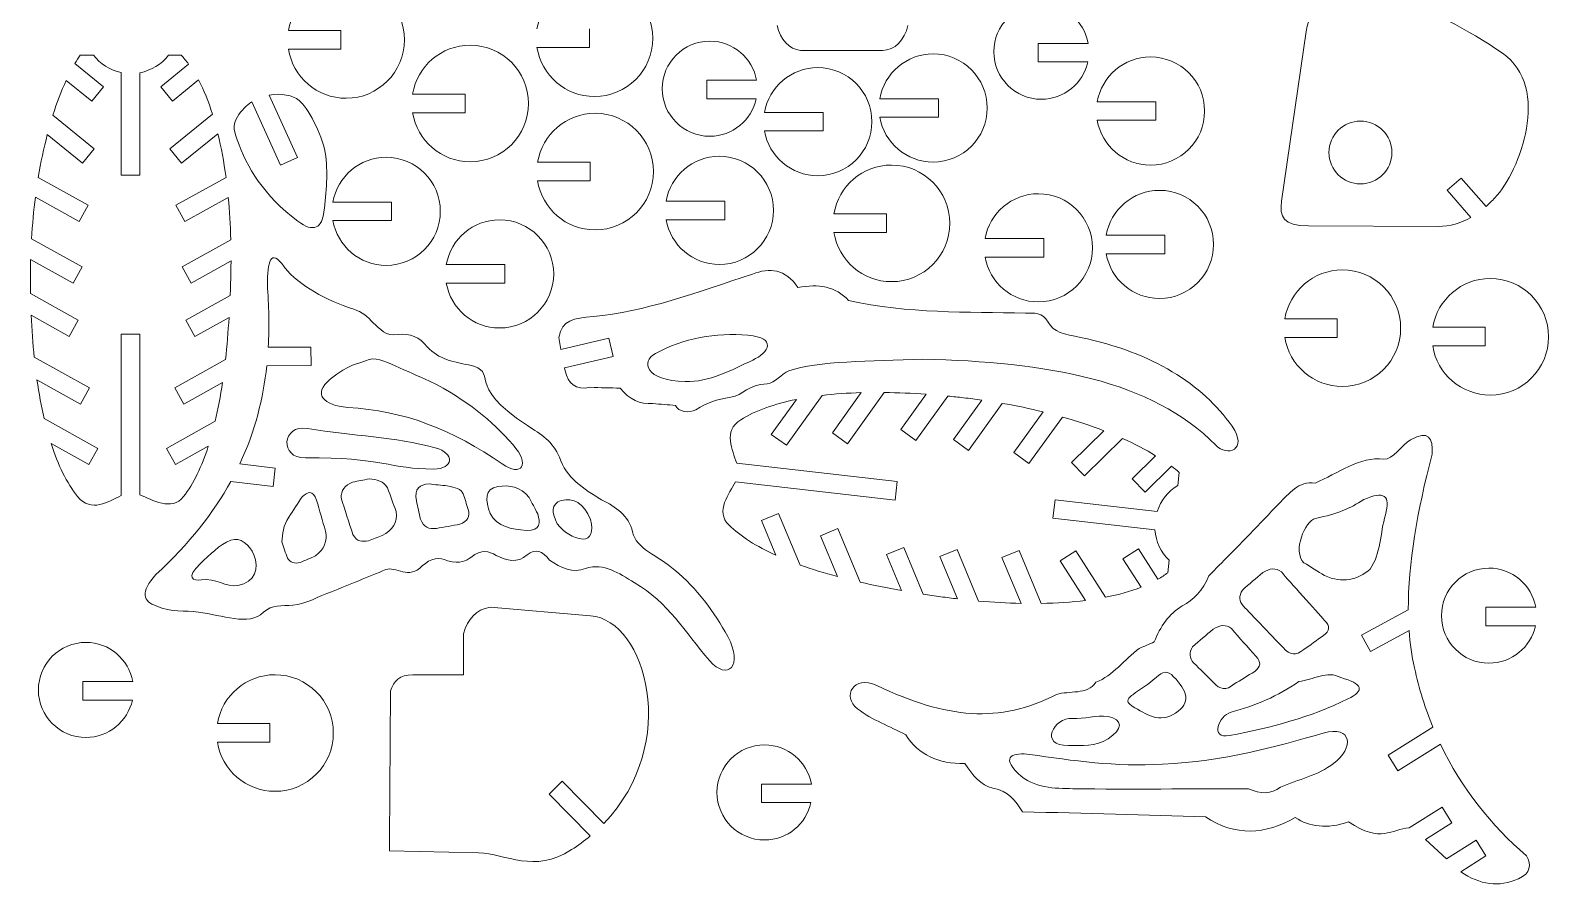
# Model space of a CAD drawing. Header units: millimetres. Extents: x 982 to 1416, y 1035 to 1319.
# Drawn here: x 1170.5 to 1416.3, y 1034.5 to 1173.1 of the extents above; entities that cross this region are included whole.
import ezdxf

# ---------------------------------------------------------------- set-up
doc = ezdxf.new("R2010")
doc.units = ezdxf.units.MM
doc.layers.add('Layer 1', color=7, linetype='Continuous')

msp = doc.modelspace()

# ---------------------------------------------------------------- linework, layer by layer
at = {"layer": 'Layer 1', "color": 1, "lineweight": 9}
for points, knots in [([(1212.16, 1173.04), (1212.89, 1177.52), (1216.78, 1180.94), (1221.46, 1180.94), (1221.46, 1180.94), (1226.66, 1180.94), (1230.88, 1176.72), (1230.88, 1171.52), (1230.88, 1171.52), (1230.88, 1166.31), (1226.66, 1162.09), (1221.46, 1162.09)], [0.5714286, 0.5714286, 0.5714286, 0.5714286, 0.7142857, 0.7142857, 0.7142857, 0.7142857, 0.8571429, 0.8571429, 0.8571429, 0.8571429, 1, 1, 1, 1]), ([(1252.31, 1173.32), (1253.05, 1177.8), (1256.93, 1181.21), (1261.61, 1181.21), (1261.61, 1181.21), (1266.81, 1181.21), (1271.03, 1177), (1271.03, 1171.79), (1271.03, 1171.79), (1271.03, 1166.59), (1266.81, 1162.37), (1261.61, 1162.37)], [0.5714286, 0.5714286, 0.5714286, 0.5714286, 0.7142857, 0.7142857, 0.7142857, 0.7142857, 0.8571429, 0.8571429, 0.8571429, 0.8571429, 1, 1, 1, 1]), ([(1341.38, 1170.97), (1340.74, 1174.57), (1337.6, 1177.29), (1333.82, 1177.29), (1333.82, 1177.29), (1329.58, 1177.29), (1326.14, 1173.85), (1326.14, 1169.61), (1326.14, 1169.61), (1326.14, 1165.37), (1329.58, 1161.93), (1333.82, 1161.93)], [0.5714286, 0.5714286, 0.5714286, 0.5714286, 0.7142857, 0.7142857, 0.7142857, 0.7142857, 0.8571429, 0.8571429, 0.8571429, 0.8571429, 1, 1, 1, 1]), ([(1295.21, 1169.82), (1295.21, 1169.82), (1308.15, 1169.82), (1308.15, 1169.82), (1308.15, 1169.82), (1310.1, 1169.82), (1311.74, 1171.51), (1312.24, 1173.83)], [0.5263158, 0.5263158, 0.5263158, 0.5263158, 0.5789474, 0.5789474, 0.5789474, 0.5789474, 0.6315789, 0.6315789, 0.6315789, 0.6315789]), ([(1232.22, 1162.78), (1232.95, 1167.26), (1236.84, 1170.67), (1241.52, 1170.67), (1241.52, 1170.67), (1246.72, 1170.67), (1250.94, 1166.45), (1250.94, 1161.25), (1250.94, 1161.25), (1250.94, 1156.05), (1246.72, 1151.83), (1241.52, 1151.83)], [0.5714286, 0.5714286, 0.5714286, 0.5714286, 0.7142857, 0.7142857, 0.7142857, 0.7142857, 0.8571429, 0.8571429, 0.8571429, 0.8571429, 1, 1, 1, 1]), ([(1287.8, 1165), (1287.16, 1168.59), (1284.01, 1171.32), (1280.24, 1171.32), (1280.24, 1171.32), (1276, 1171.32), (1272.55, 1167.88), (1272.55, 1163.64), (1272.55, 1163.64), (1272.55, 1159.4), (1276, 1155.95), (1280.24, 1155.95)], [0.5714286, 0.5714286, 0.5714286, 0.5714286, 0.7142857, 0.7142857, 0.7142857, 0.7142857, 0.8571429, 0.8571429, 0.8571429, 0.8571429, 1, 1, 1, 1]), ([(1316.33, 1151.78), (1321.16, 1151.78), (1325.07, 1155.7), (1325.07, 1160.52), (1325.07, 1160.52), (1325.07, 1165.35), (1321.16, 1169.27), (1316.33, 1169.27), (1316.33, 1169.27), (1312.01, 1169.27), (1308.43, 1166.14), (1307.72, 1162.02)], [0, 0, 0, 0, 0.1428571, 0.1428571, 0.1428571, 0.1428571, 0.2857143, 0.2857143, 0.2857143, 0.2857143, 0.4285714, 0.4285714, 0.4285714, 0.4285714]), ([(1351.46, 1151.29), (1356.29, 1151.29), (1360.2, 1155.2), (1360.2, 1160.03), (1360.2, 1160.03), (1360.2, 1164.86), (1356.29, 1168.77), (1351.46, 1168.77), (1351.46, 1168.77), (1347.15, 1168.77), (1343.56, 1165.64), (1342.85, 1161.53)], [0, 0, 0, 0, 0.1428571, 0.1428571, 0.1428571, 0.1428571, 0.2857143, 0.2857143, 0.2857143, 0.2857143, 0.4285714, 0.4285714, 0.4285714, 0.4285714]), ([(1297.69, 1149.57), (1302.52, 1149.57), (1306.43, 1153.48), (1306.43, 1158.31), (1306.43, 1158.31), (1306.43, 1163.13), (1302.52, 1167.05), (1297.69, 1167.05), (1297.69, 1167.05), (1293.37, 1167.05), (1289.79, 1163.92), (1289.08, 1159.81)], [0, 0, 0, 0, 0.1428571, 0.1428571, 0.1428571, 0.1428571, 0.2857143, 0.2857143, 0.2857143, 0.2857143, 0.4285714, 0.4285714, 0.4285714, 0.4285714]), ([(1252.42, 1151.77), (1253.15, 1156.24), (1257.03, 1159.66), (1261.71, 1159.66), (1261.71, 1159.66), (1266.91, 1159.66), (1271.13, 1155.44), (1271.13, 1150.24), (1271.13, 1150.24), (1271.13, 1145.04), (1266.91, 1140.82), (1261.71, 1140.82)], [0.5714286, 0.5714286, 0.5714286, 0.5714286, 0.7142857, 0.7142857, 0.7142857, 0.7142857, 0.8571429, 0.8571429, 0.8571429, 0.8571429, 1, 1, 1, 1]), ([(1385.38, 1148.25), (1388.18, 1148.25), (1390.46, 1150.53), (1390.46, 1153.33), (1390.46, 1153.33), (1390.46, 1156.14), (1388.18, 1158.41), (1385.38, 1158.41), (1385.38, 1158.41), (1382.57, 1158.41), (1380.3, 1156.14), (1380.3, 1153.33), (1380.3, 1153.33), (1380.3, 1150.53), (1382.57, 1148.25), (1385.38, 1148.25)], [0, 0, 0, 0, 0.25, 0.25, 0.25, 0.25, 0.5, 0.5, 0.5, 0.5, 0.75, 0.75, 0.75, 0.75, 1, 1, 1, 1]), ([(1227.95, 1135.08), (1232.78, 1135.08), (1236.69, 1138.99), (1236.69, 1143.82), (1236.69, 1143.82), (1236.69, 1148.64), (1232.78, 1152.56), (1227.95, 1152.56), (1227.95, 1152.56), (1223.63, 1152.56), (1220.05, 1149.43), (1219.34, 1145.32)], [0, 0, 0, 0, 0.1428571, 0.1428571, 0.1428571, 0.1428571, 0.2857143, 0.2857143, 0.2857143, 0.2857143, 0.4285714, 0.4285714, 0.4285714, 0.4285714]), ([(1281.79, 1135.23), (1286.62, 1135.23), (1290.53, 1139.14), (1290.53, 1143.97), (1290.53, 1143.97), (1290.53, 1148.8), (1286.62, 1152.71), (1281.79, 1152.71), (1281.79, 1152.71), (1277.47, 1152.71), (1273.89, 1149.58), (1273.18, 1145.47)], [0, 0, 0, 0, 0.1428571, 0.1428571, 0.1428571, 0.1428571, 0.2857143, 0.2857143, 0.2857143, 0.2857143, 0.4285714, 0.4285714, 0.4285714, 0.4285714]), ([(1300.31, 1143.4), (1301.04, 1147.88), (1304.93, 1151.3), (1309.61, 1151.3), (1309.61, 1151.3), (1314.81, 1151.3), (1319.03, 1147.08), (1319.03, 1141.88), (1319.03, 1141.88), (1319.03, 1136.67), (1314.81, 1132.45), (1309.61, 1132.45)], [0.5714286, 0.5714286, 0.5714286, 0.5714286, 0.7142857, 0.7142857, 0.7142857, 0.7142857, 0.8571429, 0.8571429, 0.8571429, 0.8571429, 1, 1, 1, 1]), ([(1333.34, 1129.18), (1338.17, 1129.18), (1342.08, 1133.1), (1342.08, 1137.92), (1342.08, 1137.92), (1342.08, 1142.75), (1338.17, 1146.66), (1333.34, 1146.66), (1333.34, 1146.66), (1329.03, 1146.66), (1325.44, 1143.54), (1324.73, 1139.42)], [0, 0, 0, 0, 0.1428571, 0.1428571, 0.1428571, 0.1428571, 0.2857143, 0.2857143, 0.2857143, 0.2857143, 0.4285714, 0.4285714, 0.4285714, 0.4285714]), ([(1352.91, 1129.73), (1357.74, 1129.73), (1361.65, 1133.64), (1361.65, 1138.47), (1361.65, 1138.47), (1361.65, 1143.29), (1357.74, 1147.21), (1352.91, 1147.21), (1352.91, 1147.21), (1348.59, 1147.21), (1345.01, 1144.08), (1344.3, 1139.97)], [0, 0, 0, 0, 0.1428571, 0.1428571, 0.1428571, 0.1428571, 0.2857143, 0.2857143, 0.2857143, 0.2857143, 0.4285714, 0.4285714, 0.4285714, 0.4285714]), ([(1246.27, 1124.96), (1251.1, 1124.96), (1255.01, 1128.88), (1255.01, 1133.7), (1255.01, 1133.7), (1255.01, 1138.53), (1251.1, 1142.44), (1246.27, 1142.44), (1246.27, 1142.44), (1241.96, 1142.44), (1238.37, 1139.31), (1237.66, 1135.2)], [0, 0, 0, 0, 0.1428571, 0.1428571, 0.1428571, 0.1428571, 0.2857143, 0.2857143, 0.2857143, 0.2857143, 0.4285714, 0.4285714, 0.4285714, 0.4285714]), ([(1170.49, 1136.03), (1170.47, 1135.06), (1170.45, 1134.08), (1170.45, 1133.08), (1170.45, 1133.08), (1170.45, 1132.22), (1170.46, 1131.37), (1170.47, 1130.52)], [0.75, 0.75, 0.75, 0.75, 0.76388889, 0.76388889, 0.76388889, 0.76388889, 0.77777778, 0.77777778, 0.77777778, 0.77777778]), ([(1373.17, 1126.45), (1373.9, 1130.93), (1377.78, 1134.35), (1382.46, 1134.35), (1382.46, 1134.35), (1387.67, 1134.35), (1391.88, 1130.13), (1391.88, 1124.93), (1391.88, 1124.93), (1391.88, 1119.72), (1387.67, 1115.51), (1382.46, 1115.51)], [0.5714286, 0.5714286, 0.5714286, 0.5714286, 0.7142857, 0.7142857, 0.7142857, 0.7142857, 0.8571429, 0.8571429, 0.8571429, 0.8571429, 1, 1, 1, 1]), ([(1397.08, 1125.07), (1397.81, 1129.55), (1401.69, 1132.96), (1406.37, 1132.96), (1406.37, 1132.96), (1411.58, 1132.96), (1415.79, 1128.74), (1415.79, 1123.54), (1415.79, 1123.54), (1415.79, 1118.34), (1411.58, 1114.12), (1406.37, 1114.12)], [0.5714286, 0.5714286, 0.5714286, 0.5714286, 0.7142857, 0.7142857, 0.7142857, 0.7142857, 0.8571429, 0.8571429, 0.8571429, 0.8571429, 1, 1, 1, 1]), ([(1413.71, 1079.83), (1413.07, 1083.42), (1409.93, 1086.15), (1406.15, 1086.15), (1406.15, 1086.15), (1401.91, 1086.15), (1398.47, 1082.71), (1398.47, 1078.47), (1398.47, 1078.47), (1398.47, 1074.22), (1401.91, 1070.78), (1406.15, 1070.78)], [0.5714286, 0.5714286, 0.5714286, 0.5714286, 0.7142857, 0.7142857, 0.7142857, 0.7142857, 0.8571429, 0.8571429, 0.8571429, 0.8571429, 1, 1, 1, 1]), ([(1186.98, 1067.82), (1186.34, 1071.41), (1183.2, 1074.14), (1179.42, 1074.14), (1179.42, 1074.14), (1175.18, 1074.14), (1171.74, 1070.7), (1171.74, 1066.45), (1171.74, 1066.45), (1171.74, 1062.21), (1175.18, 1058.77), (1179.42, 1058.77)], [0.5714286, 0.5714286, 0.5714286, 0.5714286, 0.7142857, 0.7142857, 0.7142857, 0.7142857, 0.8571429, 0.8571429, 0.8571429, 0.8571429, 1, 1, 1, 1]), ([(1200.68, 1061.02), (1201.41, 1065.5), (1205.29, 1068.91), (1209.98, 1068.91), (1209.98, 1068.91), (1215.18, 1068.91), (1219.4, 1064.7), (1219.4, 1059.49), (1219.4, 1059.49), (1219.4, 1054.29), (1215.18, 1050.07), (1209.98, 1050.07)], [0.5714286, 0.5714286, 0.5714286, 0.5714286, 0.7142857, 0.7142857, 0.7142857, 0.7142857, 0.8571429, 0.8571429, 0.8571429, 0.8571429, 1, 1, 1, 1]), ([(1296.65, 1051.25), (1296, 1054.84), (1292.86, 1057.57), (1289.09, 1057.57), (1289.09, 1057.57), (1284.84, 1057.57), (1281.4, 1054.13), (1281.4, 1049.89), (1281.4, 1049.89), (1281.4, 1045.64), (1284.84, 1042.2), (1289.09, 1042.2)], [0.5714286, 0.5714286, 0.5714286, 0.5714286, 0.7142857, 0.7142857, 0.7142857, 0.7142857, 0.8571429, 0.8571429, 0.8571429, 0.8571429, 1, 1, 1, 1])]:
    msp.add_open_spline(points, degree=3, knots=knots, dxfattribs=at)
for points in [[(1390.34, 1179.49), (1396.33, 1176.12), (1402.71, 1173.35), (1408.33, 1169.38)], [(1376.62, 1172.91), (1376.87, 1175.41), (1378.22, 1176.01), (1380.32, 1175.32)], [(1220.64, 1173.04), (1220.64, 1173.04), (1212.16, 1173.04), (1212.16, 1173.04)], [(1220.64, 1170.03), (1220.64, 1170.03), (1220.64, 1173.04), (1220.64, 1173.04)], [(1260.79, 1170.3), (1260.79, 1170.3), (1260.79, 1173.32), (1260.79, 1173.32)], [(1291.12, 1173.83), (1291.6, 1171.63), (1293.1, 1169.99), (1294.92, 1169.83)], [(1372.63, 1145.46), (1372.63, 1145.46), (1376.62, 1172.91), (1376.62, 1172.91)], [(1261.61, 1162.37), (1256.92, 1162.37), (1253.02, 1165.81), (1252.31, 1170.3)], [(1252.31, 1170.3), (1252.31, 1170.3), (1260.79, 1170.3), (1260.79, 1170.3)], [(1333.33, 1167.97), (1333.33, 1167.97), (1333.33, 1170.97), (1333.33, 1170.97)], [(1333.33, 1170.97), (1333.33, 1170.97), (1341.38, 1170.97), (1341.38, 1170.97)], [(1178.48, 1169.07), (1178.19, 1168.64), (1177.91, 1168.18), (1177.63, 1167.7)], [(1177.63, 1167.7), (1177.63, 1167.7), (1182.26, 1163.95), (1182.26, 1163.95)], [(1180.62, 1169.07), (1180.62, 1169.07), (1178.48, 1169.07), (1178.48, 1169.07)], [(1185.14, 1166.25), (1183.31, 1166.63), (1181.72, 1167.65), (1180.62, 1169.07)], [(1192.78, 1169.07), (1191.65, 1167.62), (1190.02, 1166.58), (1188.14, 1166.23)], [(1194.8, 1169.07), (1194.8, 1169.07), (1192.78, 1169.07), (1192.78, 1169.07)], [(1196.02, 1167.62), (1195.63, 1168.15), (1195.22, 1168.64), (1194.8, 1169.07)], [(1221.46, 1162.09), (1216.76, 1162.09), (1212.87, 1165.53), (1212.16, 1170.03)], [(1212.16, 1170.03), (1212.16, 1170.03), (1220.64, 1170.03), (1220.64, 1170.03)], [(1294.92, 1169.83), (1294.92, 1169.83), (1294.92, 1169.82), (1294.92, 1169.82)], [(1294.92, 1169.82), (1294.92, 1169.82), (1295.21, 1169.82), (1295.21, 1169.82)], [(1341.33, 1167.97), (1341.33, 1167.97), (1333.33, 1167.97), (1333.33, 1167.97)], [(1333.82, 1161.93), (1337.5, 1161.93), (1340.58, 1164.52), (1341.33, 1167.97)], [(1408.33, 1169.38), (1416.27, 1163.78), (1411.16, 1150.32), (1407.12, 1146.01)], [(1185.14, 1149.64), (1185.14, 1149.64), (1185.14, 1166.25), (1185.14, 1166.25)], [(1188.14, 1166.23), (1188.14, 1166.23), (1188.14, 1149.64), (1188.14, 1149.64)], [(1191.5, 1163.95), (1191.5, 1163.95), (1196.02, 1167.62), (1196.02, 1167.62)], [(1176.23, 1164.98), (1175.44, 1163.28), (1174.72, 1161.4), (1174.08, 1159.35)], [(1180.37, 1161.62), (1180.37, 1161.62), (1176.23, 1164.98), (1176.23, 1164.98)], [(1182.26, 1163.95), (1182.26, 1163.95), (1180.37, 1161.62), (1180.37, 1161.62)], [(1193.39, 1161.62), (1193.39, 1161.62), (1191.5, 1163.95), (1191.5, 1163.95)], [(1197.62, 1165.06), (1197.62, 1165.06), (1193.39, 1161.62), (1193.39, 1161.62)], [(1199.88, 1159.52), (1199.23, 1161.58), (1198.48, 1163.44), (1197.62, 1165.06)], [(1213.86, 1161.75), (1212.85, 1162.55), (1210.99, 1162.97), (1209.05, 1162.62)], [(1240.7, 1162.78), (1240.7, 1162.78), (1232.22, 1162.78), (1232.22, 1162.78)], [(1240.7, 1159.76), (1240.7, 1159.76), (1240.7, 1162.78), (1240.7, 1162.78)], [(1279.74, 1162), (1279.74, 1162), (1279.74, 1165), (1279.74, 1165)], [(1279.74, 1165), (1279.74, 1165), (1287.8, 1165), (1287.8, 1165)], [(1206.25, 1161.53), (1205.37, 1160.96), (1204.56, 1160.16), (1203.9, 1159.1)], [(1210.87, 1151.3), (1210.87, 1151.3), (1206.25, 1161.53), (1206.25, 1161.53)], [(1209.05, 1162.62), (1209.05, 1162.62), (1213.6, 1152.53), (1213.6, 1152.53)], [(1218.08, 1153.31), (1217.57, 1156.42), (1215.17, 1160.71), (1213.86, 1161.75)], [(1287.74, 1162), (1287.74, 1162), (1279.74, 1162), (1279.74, 1162)], [(1280.24, 1155.95), (1283.92, 1155.95), (1286.99, 1158.54), (1287.74, 1162)], [(1307.72, 1162.02), (1307.72, 1162.02), (1317.18, 1162.02), (1317.18, 1162.02)], [(1317.18, 1162.02), (1317.18, 1162.02), (1317.18, 1159.02), (1317.18, 1159.02)], [(1342.85, 1161.53), (1342.85, 1161.53), (1352.32, 1161.53), (1352.32, 1161.53)], [(1352.32, 1161.53), (1352.32, 1161.53), (1352.32, 1158.53), (1352.32, 1158.53)], [(1174.08, 1159.35), (1174.08, 1159.35), (1180.76, 1153.92), (1180.76, 1153.92)], [(1193, 1153.92), (1193, 1153.92), (1199.88, 1159.52), (1199.88, 1159.52)], [(1203.9, 1159.1), (1203.27, 1158.08), (1203.16, 1157.26), (1203.84, 1155.39)], [(1241.52, 1151.83), (1236.83, 1151.83), (1232.93, 1155.27), (1232.22, 1159.76)], [(1232.22, 1159.76), (1232.22, 1159.76), (1240.7, 1159.76), (1240.7, 1159.76)], [(1289.08, 1159.81), (1289.08, 1159.81), (1298.54, 1159.81), (1298.54, 1159.81)], [(1298.54, 1159.81), (1298.54, 1159.81), (1298.54, 1156.81), (1298.54, 1156.81)], [(1317.18, 1159.02), (1317.18, 1159.02), (1307.72, 1159.02), (1307.72, 1159.02)], [(1307.72, 1159.02), (1308.43, 1154.91), (1312.01, 1151.78), (1316.33, 1151.78)], [(1352.32, 1158.53), (1352.32, 1158.53), (1342.85, 1158.53), (1342.85, 1158.53)], [(1342.85, 1158.53), (1343.56, 1154.42), (1347.15, 1151.29), (1351.46, 1151.29)], [(1173.18, 1156.22), (1172.61, 1154.05), (1172.13, 1151.73), (1171.73, 1149.3)], [(1178.87, 1151.59), (1178.87, 1151.59), (1173.18, 1156.22), (1173.18, 1156.22)], [(1200.76, 1156.36), (1200.76, 1156.36), (1194.89, 1151.59), (1194.89, 1151.59)], [(1202.06, 1149.31), (1201.72, 1151.81), (1201.29, 1154.17), (1200.76, 1156.36)], [(1203.84, 1155.39), (1205.49, 1150.88), (1208.09, 1146.45), (1213.67, 1142.22)], [(1298.54, 1156.81), (1298.54, 1156.81), (1289.08, 1156.81), (1289.08, 1156.81)], [(1289.08, 1156.81), (1289.79, 1152.7), (1293.37, 1149.57), (1297.69, 1149.57)], [(1180.76, 1153.92), (1180.76, 1153.92), (1178.87, 1151.59), (1178.87, 1151.59)], [(1194.89, 1151.59), (1194.89, 1151.59), (1193, 1153.92), (1193, 1153.92)], [(1217.89, 1143.73), (1218.26, 1146.9), (1218.6, 1150.16), (1218.08, 1153.31)], [(1213.6, 1152.53), (1213.6, 1152.53), (1210.87, 1151.3), (1210.87, 1151.3)], [(1260.89, 1151.77), (1260.89, 1151.77), (1252.42, 1151.77), (1252.42, 1151.77)], [(1260.89, 1148.75), (1260.89, 1148.75), (1260.89, 1151.77), (1260.89, 1151.77)], [(1171.73, 1149.3), (1171.73, 1149.3), (1179.81, 1144.79), (1179.81, 1144.79)], [(1188.14, 1149.64), (1188.14, 1149.64), (1185.14, 1149.64), (1185.14, 1149.64)], [(1193.95, 1144.79), (1193.95, 1144.79), (1202.06, 1149.31), (1202.06, 1149.31)], [(1261.71, 1140.82), (1257.02, 1140.82), (1253.12, 1144.25), (1252.41, 1148.75)], [(1252.41, 1148.75), (1252.41, 1148.75), (1260.89, 1148.75), (1260.89, 1148.75)], [(1401.67, 1149.2), (1401.67, 1149.2), (1399.41, 1147.23), (1399.41, 1147.23)], [(1405.68, 1144.61), (1405.68, 1144.61), (1401.67, 1149.2), (1401.67, 1149.2)], [(1171.26, 1146.12), (1170.98, 1143.95), (1170.77, 1141.7), (1170.64, 1139.39)], [(1178.35, 1142.17), (1178.35, 1142.17), (1171.26, 1146.12), (1171.26, 1146.12)], [(1202.42, 1146.08), (1202.42, 1146.08), (1195.41, 1142.17), (1195.41, 1142.17)], [(1202.83, 1139.22), (1202.77, 1141.58), (1202.63, 1143.88), (1202.42, 1146.08)], [(1399.41, 1147.23), (1399.41, 1147.23), (1403.24, 1142.84), (1403.24, 1142.84)], [(1407.12, 1146.01), (1406.65, 1145.52), (1406.17, 1145.05), (1405.68, 1144.61)], [(1179.81, 1144.79), (1179.81, 1144.79), (1178.35, 1142.17), (1178.35, 1142.17)], [(1195.41, 1142.17), (1195.41, 1142.17), (1193.95, 1144.79), (1193.95, 1144.79)], [(1213.67, 1142.22), (1216.21, 1140.29), (1217.6, 1141.19), (1217.89, 1143.73)], [(1219.34, 1145.32), (1219.34, 1145.32), (1228.8, 1145.32), (1228.8, 1145.32)], [(1228.8, 1145.32), (1228.8, 1145.32), (1228.8, 1142.32), (1228.8, 1142.32)], [(1273.18, 1145.47), (1273.18, 1145.47), (1282.65, 1145.47), (1282.65, 1145.47)], [(1282.65, 1145.47), (1282.65, 1145.47), (1282.65, 1142.47), (1282.65, 1142.47)], [(1308.79, 1143.4), (1308.79, 1143.4), (1300.31, 1143.4), (1300.31, 1143.4)], [(1308.79, 1140.38), (1308.79, 1140.38), (1308.79, 1143.4), (1308.79, 1143.4)], [(1376.99, 1141.47), (1372.88, 1141.49), (1372.27, 1142.98), (1372.63, 1145.46)], [(1228.8, 1142.32), (1228.8, 1142.32), (1219.34, 1142.32), (1219.34, 1142.32)], [(1219.34, 1142.32), (1220.05, 1138.21), (1223.63, 1135.08), (1227.95, 1135.08)], [(1282.65, 1142.47), (1282.65, 1142.47), (1273.18, 1142.47), (1273.18, 1142.47)], [(1273.18, 1142.47), (1273.89, 1138.36), (1277.47, 1135.23), (1281.79, 1135.23)], [(1397.94, 1141.38), (1397.94, 1141.38), (1376.99, 1141.47), (1376.99, 1141.47)], [(1403.24, 1142.84), (1401.62, 1141.91), (1399.87, 1141.37), (1397.94, 1141.38)], [(1170.64, 1139.39), (1170.64, 1139.39), (1178.81, 1134.83), (1178.81, 1134.83)], [(1194.95, 1134.83), (1194.95, 1134.83), (1202.83, 1139.22), (1202.83, 1139.22)], [(1309.61, 1132.45), (1304.91, 1132.45), (1301.02, 1135.89), (1300.31, 1140.38)], [(1300.31, 1140.38), (1300.31, 1140.38), (1308.79, 1140.38), (1308.79, 1140.38)], [(1324.73, 1139.42), (1324.73, 1139.42), (1334.2, 1139.42), (1334.2, 1139.42)], [(1334.2, 1139.42), (1334.2, 1139.42), (1334.2, 1136.42), (1334.2, 1136.42)], [(1344.3, 1139.97), (1344.3, 1139.97), (1353.77, 1139.97), (1353.77, 1139.97)], [(1353.77, 1139.97), (1353.77, 1139.97), (1353.77, 1136.97), (1353.77, 1136.97)], [(1177.35, 1132.21), (1177.35, 1132.21), (1170.49, 1136.03), (1170.49, 1136.03)], [(1202.87, 1135.81), (1202.87, 1135.81), (1196.41, 1132.21), (1196.41, 1132.21)], [(1202.82, 1133.08), (1202.85, 1134), (1202.86, 1134.91), (1202.87, 1135.81)], [(1211.46, 1134.82), (1209.18, 1138.11), (1208.82, 1135.47), (1208.74, 1131.99)], [(1334.2, 1136.42), (1334.2, 1136.42), (1324.73, 1136.42), (1324.73, 1136.42)], [(1324.73, 1136.42), (1325.44, 1132.31), (1329.03, 1129.18), (1333.34, 1129.18)], [(1353.77, 1136.97), (1353.77, 1136.97), (1344.3, 1136.97), (1344.3, 1136.97)], [(1344.3, 1136.97), (1345.01, 1132.86), (1348.59, 1129.73), (1352.91, 1129.73)], [(1178.81, 1134.83), (1178.81, 1134.83), (1177.35, 1132.21), (1177.35, 1132.21)], [(1196.41, 1132.21), (1196.41, 1132.21), (1194.95, 1134.83), (1194.95, 1134.83)], [(1222.69, 1128), (1218.13, 1129.54), (1214.07, 1131.64), (1211.46, 1134.82)], [(1237.66, 1135.2), (1237.66, 1135.2), (1247.13, 1135.2), (1247.13, 1135.2)], [(1247.13, 1135.2), (1247.13, 1135.2), (1247.13, 1132.2), (1247.13, 1132.2)], [(1261.38, 1126.8), (1269.68, 1127.53), (1278.08, 1130.72), (1287.16, 1133.68)], [(1287.16, 1133.68), (1289.89, 1134.72), (1292.43, 1134.57), (1294.48, 1131.48)], [(1202.73, 1130.21), (1202.77, 1131.16), (1202.8, 1132.12), (1202.82, 1133.08)], [(1208.74, 1131.99), (1208.98, 1128.62), (1209.06, 1125.25), (1208.88, 1121.87)], [(1247.13, 1132.2), (1247.13, 1132.2), (1237.66, 1132.2), (1237.66, 1132.2)], [(1237.66, 1132.2), (1238.37, 1128.09), (1241.96, 1124.96), (1246.27, 1124.96)], [(1294.48, 1131.48), (1297.79, 1132.15), (1300.6, 1131.65), (1302.68, 1129.43)], [(1170.47, 1130.52), (1170.47, 1130.52), (1178.18, 1126.22), (1178.18, 1126.22)], [(1195.58, 1126.22), (1195.58, 1126.22), (1202.73, 1130.21), (1202.73, 1130.21)], [(1302.68, 1129.43), (1312.32, 1127.24), (1321.75, 1127.57), (1331.24, 1127.38)], [(1176.72, 1123.6), (1176.72, 1123.6), (1170.58, 1127.02), (1170.58, 1127.02)], [(1170.58, 1127.02), (1170.68, 1124.71), (1170.84, 1122.44), (1171.06, 1120.25)], [(1178.18, 1126.22), (1178.18, 1126.22), (1176.72, 1123.6), (1176.72, 1123.6)], [(1197.04, 1123.6), (1197.04, 1123.6), (1195.58, 1126.22), (1195.58, 1126.22)], [(1202.55, 1126.67), (1202.55, 1126.67), (1197.04, 1123.6), (1197.04, 1123.6)], [(1201.97, 1119.85), (1202.21, 1122.05), (1202.4, 1124.33), (1202.55, 1126.67)], [(1225.83, 1125.77), (1225.01, 1126.8), (1224.06, 1127.54), (1222.69, 1128)], [(1255.82, 1123.43), (1256.4, 1126.31), (1258.2, 1126.51), (1261.38, 1126.8)], [(1331.24, 1127.38), (1332.68, 1127.35), (1333.98, 1127.57), (1334.9, 1125.92)], [(1334.9, 1125.92), (1335.82, 1124.25), (1337.48, 1123.99), (1340.17, 1123.43)], [(1381.64, 1126.45), (1381.64, 1126.45), (1373.17, 1126.45), (1373.17, 1126.45)], [(1381.64, 1123.44), (1381.64, 1123.44), (1381.64, 1126.45), (1381.64, 1126.45)], [(1185.14, 1097.87), (1185.14, 1097.87), (1185.14, 1123.98), (1185.14, 1123.98)], [(1185.14, 1123.98), (1185.14, 1123.98), (1188.14, 1123.98), (1188.14, 1123.98)], [(1188.14, 1123.98), (1188.14, 1123.98), (1188.14, 1098.01), (1188.14, 1098.01)], [(1229.86, 1123.91), (1227.77, 1123.49), (1227, 1124.91), (1225.83, 1125.77)], [(1234.57, 1121.91), (1233.36, 1123.48), (1231.79, 1124.15), (1229.86, 1123.91)], [(1256.19, 1121.49), (1256.19, 1121.49), (1255.82, 1123.43), (1255.82, 1123.43)], [(1286.41, 1123.79), (1281.22, 1124.2), (1275.99, 1123.35), (1271.44, 1120.83)], [(1287.17, 1119.76), (1289.81, 1120.99), (1291.14, 1123.41), (1286.41, 1123.79)], [(1340.17, 1123.43), (1351.84, 1120.99), (1359.84, 1115.9), (1364.63, 1109.08)], [(1382.46, 1115.51), (1377.77, 1115.51), (1373.88, 1118.94), (1373.16, 1123.44)], [(1373.16, 1123.44), (1373.16, 1123.44), (1381.64, 1123.44), (1381.64, 1123.44)], [(1405.55, 1125.07), (1405.55, 1125.07), (1397.08, 1125.07), (1397.08, 1125.07)], [(1405.55, 1122.05), (1405.55, 1122.05), (1405.55, 1125.07), (1405.55, 1125.07)], [(1208.88, 1121.87), (1208.88, 1121.87), (1215.79, 1121.88), (1215.79, 1121.88)], [(1215.79, 1121.88), (1215.79, 1121.88), (1215.8, 1118.88), (1215.8, 1118.88)], [(1241.24, 1119), (1238.85, 1119.45), (1236.45, 1119.89), (1234.57, 1121.91)], [(1263.95, 1123.29), (1263.95, 1123.29), (1256.19, 1121.49), (1256.19, 1121.49)], [(1264.63, 1120.37), (1264.63, 1120.37), (1263.95, 1123.29), (1263.95, 1123.29)], [(1406.37, 1114.12), (1401.68, 1114.12), (1397.78, 1117.56), (1397.07, 1122.05)], [(1397.07, 1122.05), (1397.07, 1122.05), (1405.55, 1122.05), (1405.55, 1122.05)], [(1171.06, 1120.25), (1171.06, 1120.25), (1179.98, 1115.28), (1179.98, 1115.28)], [(1193.78, 1115.28), (1193.78, 1115.28), (1201.97, 1119.85), (1201.97, 1119.85)], [(1208.64, 1118.87), (1208.08, 1113.59), (1206.78, 1108.3), (1204.29, 1103.01)], [(1215.8, 1118.88), (1215.8, 1118.88), (1208.64, 1118.87), (1208.64, 1118.87)], [(1218.89, 1116.67), (1221.97, 1119.19), (1223.51, 1119.17), (1224.61, 1119.65)], [(1224.61, 1119.65), (1226.08, 1120.42), (1227.76, 1119.58), (1229.42, 1118.83)], [(1229.42, 1118.83), (1231.26, 1118.01), (1233.09, 1117.19), (1234.93, 1116.38)], [(1250.78, 1109.19), (1240.31, 1115.98), (1246.51, 1117.78), (1241.24, 1119)], [(1256.74, 1118.54), (1256.74, 1118.54), (1264.63, 1120.37), (1264.63, 1120.37)], [(1256.84, 1118.01), (1256.84, 1118.01), (1256.74, 1118.54), (1256.74, 1118.54)], [(1271.44, 1120.83), (1269.12, 1119.54), (1269.7, 1116.47), (1276.28, 1116.3)], [(1276.28, 1116.3), (1280.09, 1116.2), (1283.72, 1118.15), (1287.17, 1119.76)], [(1314.69, 1119.91), (1306.08, 1119.62), (1297.72, 1119.64), (1293.02, 1118.01)], [(1361.99, 1106), (1351.81, 1116.52), (1334.52, 1119.51), (1314.69, 1119.91)], [(1178.52, 1112.66), (1178.52, 1112.66), (1171.51, 1116.57), (1171.51, 1116.57)], [(1171.51, 1116.57), (1171.83, 1114.38), (1172.21, 1112.29), (1172.67, 1110.33)], [(1201.49, 1116.14), (1201.49, 1116.14), (1195.24, 1112.66), (1195.24, 1112.66)], [(1200.31, 1109.9), (1200.78, 1111.86), (1201.16, 1113.95), (1201.49, 1116.14)], [(1221.72, 1112.11), (1217.8, 1112.46), (1215.99, 1114.29), (1218.89, 1116.67)], [(1234.93, 1116.38), (1241.08, 1113.3), (1244.91, 1110.05), (1248.44, 1106.09)], [(1260.94, 1115.37), (1258.49, 1114.86), (1257.37, 1116.04), (1256.84, 1118.01)], [(1293.02, 1118.01), (1291.73, 1117.56), (1290.86, 1116), (1289.5, 1115.96)], [(1179.98, 1115.28), (1179.98, 1115.28), (1178.52, 1112.66), (1178.52, 1112.66)], [(1195.24, 1112.66), (1195.24, 1112.66), (1193.78, 1115.28), (1193.78, 1115.28)], [(1265.78, 1115.23), (1264.17, 1115.27), (1262.56, 1115.32), (1260.94, 1115.37)], [(1271.05, 1112.74), (1268.95, 1112.6), (1267.19, 1113.43), (1265.78, 1115.23)], [(1283.64, 1113.76), (1281.18, 1113.37), (1280.07, 1112.98), (1277.96, 1111.74)], [(1289.5, 1115.96), (1286.41, 1115.87), (1285.7, 1114.09), (1283.64, 1113.76)], [(1298.4, 1114.07), (1298.4, 1114.07), (1292.61, 1106.01), (1292.61, 1106.01)], [(1304.72, 1114.51), (1302.52, 1114.45), (1300.4, 1114.3), (1298.4, 1114.07)], [(1300.05, 1108), (1300.05, 1108), (1304.72, 1114.51), (1304.72, 1114.51)], [(1308.44, 1114.54), (1308.44, 1114.54), (1302.48, 1106.25), (1302.48, 1106.25)], [(1315.22, 1114.25), (1312.91, 1114.41), (1310.64, 1114.51), (1308.44, 1114.54)], [(1311.12, 1108.54), (1311.12, 1108.54), (1315.22, 1114.25), (1315.22, 1114.25)], [(1318.7, 1113.95), (1318.7, 1113.95), (1313.56, 1106.79), (1313.56, 1106.79)], [(1321.25, 1113.68), (1320.4, 1113.78), (1319.55, 1113.87), (1318.7, 1113.95)], [(1324.18, 1113.31), (1323.21, 1113.45), (1322.24, 1113.57), (1321.25, 1113.68)], [(1246.71, 1102.98), (1238.79, 1108.49), (1230.79, 1111.64), (1221.72, 1112.11)], [(1274.71, 1112.44), (1273.49, 1112.54), (1272.27, 1112.64), (1271.05, 1112.74)], [(1277.96, 1111.74), (1276.89, 1111.11), (1275.08, 1111.41), (1274.71, 1112.44)], [(1294.23, 1113.42), (1290.68, 1112.7), (1287.62, 1111.62), (1285.25, 1110.13)], [(1290.17, 1107.76), (1290.17, 1107.76), (1294.23, 1113.42), (1294.23, 1113.42)], [(1319.6, 1106.93), (1319.6, 1106.93), (1324.18, 1113.31), (1324.18, 1113.31)], [(1327.5, 1112.78), (1327.5, 1112.78), (1322.04, 1105.18), (1322.04, 1105.18)], [(1334.12, 1111.4), (1331.99, 1111.92), (1329.78, 1112.39), (1327.5, 1112.78)], [(1329.39, 1104.81), (1329.39, 1104.81), (1334.12, 1111.4), (1334.12, 1111.4)], [(1172.67, 1110.33), (1172.67, 1110.33), (1181.34, 1105.5), (1181.34, 1105.5)], [(1192.42, 1105.5), (1192.42, 1105.5), (1200.31, 1109.9), (1200.31, 1109.9)], [(1214.91, 1103.95), (1210.6, 1103.89), (1211.11, 1109.41), (1215.22, 1108.72)], [(1215.22, 1108.72), (1222.83, 1107.43), (1229.16, 1107.43), (1235.88, 1105.6)], [(1255.95, 1104.06), (1254.91, 1106.6), (1252.92, 1107.79), (1250.78, 1109.19)], [(1285.25, 1110.13), (1282.31, 1108.28), (1283.9, 1105.23), (1284.6, 1103.1)], [(1337.22, 1110.57), (1337.22, 1110.57), (1331.82, 1103.06), (1331.82, 1103.06)], [(1343.93, 1108.35), (1341.84, 1109.15), (1339.59, 1109.9), (1337.22, 1110.57)], [(1364.63, 1109.08), (1367.29, 1105.28), (1363.86, 1104.07), (1361.99, 1106)], [(1179.87, 1102.88), (1179.87, 1102.88), (1173.79, 1106.27), (1173.79, 1106.27)], [(1173.79, 1106.27), (1174.91, 1102.82), (1176.33, 1099.9), (1178.08, 1097.71)], [(1292.61, 1106.01), (1292.61, 1106.01), (1290.17, 1107.76), (1290.17, 1107.76)], [(1302.48, 1106.25), (1302.48, 1106.25), (1300.05, 1108), (1300.05, 1108)], [(1313.56, 1106.79), (1313.56, 1106.79), (1311.12, 1108.54), (1311.12, 1108.54)], [(1322.04, 1105.18), (1322.04, 1105.18), (1319.6, 1106.93), (1319.6, 1106.93)], [(1338.69, 1103.22), (1338.69, 1103.22), (1343.93, 1108.35), (1343.93, 1108.35)], [(1346.94, 1107.1), (1346.94, 1107.1), (1340.78, 1101.07), (1340.78, 1101.07)], [(1352.29, 1104.32), (1350.69, 1105.29), (1348.9, 1106.22), (1346.94, 1107.1)], [(1389.17, 1103.76), (1390.59, 1103.58), (1391.99, 1106.1), (1393.48, 1106.9)], [(1393.48, 1106.9), (1396.4, 1108.47), (1397.14, 1107.24), (1396.97, 1104.57)], [(1181.34, 1105.5), (1181.34, 1105.5), (1179.87, 1102.88), (1179.87, 1102.88)], [(1193.88, 1102.88), (1193.88, 1102.88), (1192.42, 1105.5), (1192.42, 1105.5)], [(1199.2, 1105.84), (1199.2, 1105.84), (1193.88, 1102.88), (1193.88, 1102.88)], [(1195.2, 1097.71), (1196.83, 1099.83), (1198.15, 1102.59), (1199.2, 1105.84)], [(1235.61, 1102.16), (1228.68, 1102.12), (1227.19, 1104.12), (1214.91, 1103.95)], [(1235.88, 1105.6), (1239.13, 1104.71), (1238.8, 1102.17), (1235.61, 1102.16)], [(1248.44, 1106.09), (1251.27, 1102.9), (1249.83, 1100.81), (1246.71, 1102.98)], [(1262.74, 1097.18), (1259.85, 1098.98), (1256.96, 1100.78), (1255.95, 1104.06)], [(1331.82, 1103.06), (1331.82, 1103.06), (1329.39, 1104.81), (1329.39, 1104.81)], [(1348.48, 1100.59), (1348.48, 1100.59), (1352.29, 1104.32), (1352.29, 1104.32)], [(1378.05, 1099.89), (1381.69, 1101.4), (1385.26, 1104.26), (1389.17, 1103.76)], [(1396.97, 1104.57), (1394.53, 1095.24), (1393.08, 1086.85), (1393.12, 1079.41)], [(1204.29, 1103.01), (1204.29, 1103.01), (1210.02, 1102.32), (1210.02, 1102.32)], [(1210.02, 1102.32), (1210.02, 1102.32), (1209.66, 1099.34), (1209.66, 1099.34)], [(1284.6, 1103.1), (1284.6, 1103.1), (1310.54, 1100.13), (1310.54, 1100.13)], [(1340.78, 1101.07), (1340.78, 1101.07), (1338.69, 1103.22), (1338.69, 1103.22)], [(1354.83, 1102.61), (1354.83, 1102.61), (1350.58, 1098.44), (1350.58, 1098.44)], [(1356.1, 1101.62), (1355.7, 1101.95), (1355.28, 1102.28), (1354.83, 1102.61)], [(1355.85, 1099.49), (1355.85, 1099.49), (1356.1, 1101.62), (1356.1, 1101.62)], [(1202.84, 1100.16), (1200.07, 1095.14), (1196.16, 1090.12), (1190.73, 1085.1)], [(1209.66, 1099.34), (1209.66, 1099.34), (1202.84, 1100.16), (1202.84, 1100.16)], [(1214.36, 1097.68), (1215.24, 1098.45), (1216.08, 1098.91), (1216.7, 1097.11)], [(1220.65, 1097.49), (1220.67, 1098.64), (1221.22, 1099.53), (1222.52, 1100.04)], [(1222.52, 1100.04), (1223.41, 1100.22), (1224.3, 1100.4), (1225.18, 1100.57)], [(1225.18, 1100.57), (1226.45, 1100.53), (1227.52, 1100.17), (1228.16, 1099.14)], [(1228.16, 1099.14), (1228.62, 1097.85), (1229.09, 1096.56), (1229.55, 1095.28)], [(1232.82, 1097.03), (1232.45, 1099.03), (1233.38, 1099.69), (1234.89, 1099.75)], [(1234.89, 1099.75), (1235.87, 1099.65), (1236.85, 1099.54), (1237.82, 1099.44)], [(1237.82, 1099.44), (1239.07, 1099.22), (1240.1, 1098.89), (1240.38, 1098.17)], [(1244.72, 1094.96), (1243.98, 1097.1), (1243.75, 1098.94), (1245.99, 1099.35)], [(1245.99, 1099.35), (1247.85, 1099.58), (1249.62, 1099.37), (1251.03, 1097.58)], [(1284.4, 1100.1), (1283.39, 1098.26), (1281.07, 1095.29), (1283.3, 1093.12)], [(1310.2, 1097.15), (1310.2, 1097.15), (1284.4, 1100.1), (1284.4, 1100.1)], [(1310.54, 1100.13), (1310.54, 1100.13), (1310.2, 1097.15), (1310.2, 1097.15)], [(1350.58, 1098.44), (1350.58, 1098.44), (1348.48, 1100.59), (1348.48, 1100.59)], [(1352.53, 1095.32), (1353.12, 1097.09), (1354.32, 1098.56), (1355.85, 1099.49)], [(1372.19, 1096.55), (1373.85, 1098.14), (1375.36, 1100.34), (1378.05, 1099.89)], [(1178.08, 1097.71), (1180.25, 1095), (1183.1, 1096.93), (1185.14, 1097.87)], [(1188.14, 1098.01), (1190.08, 1097.22), (1193.3, 1095.25), (1195.2, 1097.71)], [(1212.19, 1094.39), (1212.91, 1095.49), (1213.64, 1096.58), (1214.36, 1097.68)], [(1216.7, 1097.11), (1217.18, 1095.45), (1217.66, 1093.79), (1218.14, 1092.13)], [(1222.57, 1091.58), (1221.93, 1093.55), (1221.29, 1095.52), (1220.65, 1097.49)], [(1233.48, 1094.08), (1233.26, 1095.06), (1233.04, 1096.04), (1232.82, 1097.03)], [(1240.38, 1098.17), (1240.65, 1097.33), (1240.93, 1096.48), (1241.2, 1095.64)], [(1251.03, 1097.58), (1251.5, 1096.7), (1251.96, 1095.82), (1252.43, 1094.94)], [(1255.57, 1093.32), (1254.71, 1095.06), (1254.53, 1096.5), (1256.22, 1097.1)], [(1256.22, 1097.1), (1258.21, 1097.53), (1259.86, 1096.74), (1260.97, 1093.98)], [(1267.77, 1091.99), (1267.09, 1094.65), (1265.08, 1096.07), (1262.74, 1097.18)], [(1335.69, 1094.23), (1335.69, 1094.23), (1336.03, 1097.21), (1336.03, 1097.21)], [(1336.03, 1097.21), (1336.03, 1097.21), (1352.53, 1095.32), (1352.53, 1095.32)], [(1367.53, 1091.66), (1369.09, 1093.29), (1370.64, 1094.92), (1372.19, 1096.55)], [(1385.92, 1097.22), (1383.59, 1095.74), (1381.81, 1094.98), (1378.1, 1094.16)], [(1389.41, 1094.76), (1390.34, 1097.9), (1389.18, 1098.72), (1385.92, 1097.22)], [(1211.09, 1090.42), (1211.23, 1091.71), (1211.28, 1092.98), (1212.19, 1094.39)], [(1229.55, 1095.28), (1229.78, 1093.57), (1229.02, 1092.28), (1227.27, 1091.42)], [(1236.05, 1092.56), (1234.9, 1092.4), (1233.96, 1092.72), (1233.48, 1094.08)], [(1241.2, 1095.64), (1241.57, 1094.51), (1241.08, 1093.73), (1239.87, 1093.23)], [(1250.61, 1092.24), (1248.2, 1092.45), (1245.89, 1092.81), (1244.72, 1094.96)], [(1252.43, 1094.94), (1252.87, 1093.49), (1252.96, 1092.22), (1250.61, 1092.24)], [(1260.97, 1093.98), (1261.43, 1091.95), (1261.01, 1090.89), (1259.71, 1090.81)], [(1288.58, 1093.84), (1288.58, 1093.84), (1291.35, 1094.99), (1291.35, 1094.99)], [(1291.35, 1094.99), (1291.35, 1094.99), (1294.82, 1086.65), (1294.82, 1086.65)], [(1352.17, 1092.34), (1352.17, 1092.34), (1335.69, 1094.23), (1335.69, 1094.23)], [(1378.1, 1094.16), (1376.42, 1093.79), (1374.37, 1088.89), (1376.23, 1087.02)], [(1386.94, 1086), (1388.66, 1088.33), (1388.59, 1091.84), (1389.41, 1094.76)], [(1218.14, 1092.13), (1218.47, 1090.54), (1217.94, 1089.2), (1216.53, 1088.12)], [(1225.1, 1090.57), (1224.12, 1090.39), (1223.18, 1090.38), (1222.57, 1091.58)], [(1239.87, 1093.23), (1238.6, 1093.01), (1237.33, 1092.78), (1236.05, 1092.56)], [(1259.71, 1090.81), (1258.08, 1091.04), (1256.7, 1091.87), (1255.57, 1093.32)], [(1274.6, 1085.83), (1271.78, 1088.23), (1268.31, 1089.25), (1267.77, 1091.99)], [(1283.3, 1093.12), (1285.22, 1091.26), (1287.81, 1089.64), (1290.92, 1088.23)], [(1290.92, 1088.23), (1290.92, 1088.23), (1288.58, 1093.84), (1288.58, 1093.84)], [(1298.15, 1091.38), (1298.15, 1091.38), (1300.92, 1092.53), (1300.92, 1092.53)], [(1300.92, 1092.53), (1300.92, 1092.53), (1304.52, 1083.88), (1304.52, 1083.88)], [(1354.47, 1087.41), (1353.16, 1088.7), (1352.31, 1090.44), (1352.17, 1092.34)], [(1360.9, 1084.91), (1363.11, 1087.16), (1365.32, 1089.41), (1367.53, 1091.66)], [(1202.86, 1090.65), (1200.92, 1089.93), (1199.45, 1088.28), (1197.92, 1086.87)], [(1206.58, 1088.31), (1205.8, 1089.94), (1204.41, 1091.23), (1202.86, 1090.65)], [(1211.98, 1087.74), (1211.68, 1088.63), (1211.39, 1089.53), (1211.09, 1090.42)], [(1227.27, 1091.42), (1226.55, 1091.13), (1225.83, 1090.85), (1225.1, 1090.57)], [(1241.64, 1087.87), (1243.39, 1089.37), (1244.55, 1088.82), (1245.7, 1088.21)], [(1250.74, 1088.28), (1252.05, 1089.38), (1253.23, 1088.94), (1254.33, 1087.45)], [(1300.9, 1084.78), (1300.9, 1084.78), (1298.15, 1091.38), (1298.15, 1091.38)], [(1308.81, 1088.35), (1308.81, 1088.35), (1311.58, 1089.5), (1311.58, 1089.5)], [(1311.58, 1089.5), (1311.58, 1089.5), (1314.73, 1081.95), (1314.73, 1081.95)], [(1317.43, 1088), (1317.43, 1088), (1320.2, 1089.15), (1320.2, 1089.15)], [(1320.2, 1089.15), (1320.2, 1089.15), (1323.67, 1080.82), (1323.67, 1080.82)], [(1327.45, 1087.86), (1327.45, 1087.86), (1330.22, 1089.01), (1330.22, 1089.01)], [(1330.22, 1089.01), (1330.22, 1089.01), (1333.79, 1080.44), (1333.79, 1080.44)], [(1347, 1087.65), (1347, 1087.65), (1349.52, 1089.26), (1349.52, 1089.26)], [(1349.52, 1089.26), (1349.52, 1089.26), (1352.66, 1084.35), (1352.66, 1084.35)], [(1197.92, 1086.87), (1195.42, 1084.56), (1196.78, 1084.02), (1198.09, 1084.24)], [(1203.98, 1083.35), (1206.81, 1083.84), (1207.39, 1086.13), (1206.58, 1088.31)], [(1214.02, 1087.04), (1213.12, 1086.8), (1212.46, 1087.09), (1211.98, 1087.74)], [(1216.53, 1088.12), (1215.7, 1087.76), (1214.86, 1087.4), (1214.02, 1087.04)], [(1227.89, 1085.91), (1229.42, 1086.53), (1231.67, 1084.19), (1233.75, 1086.5)], [(1233.75, 1086.5), (1235.16, 1087.74), (1236.54, 1088.01), (1237.87, 1087.3)], [(1237.87, 1087.3), (1240.02, 1086.83), (1240.85, 1087.34), (1241.64, 1087.87)], [(1245.7, 1088.21), (1247.43, 1087.35), (1249.14, 1086.87), (1250.74, 1088.28)], [(1254.33, 1087.45), (1256.2, 1086.13), (1258.11, 1085.28), (1260.15, 1086.11)], [(1260.15, 1086.11), (1263.21, 1087.06), (1265.48, 1085.31), (1268.04, 1083.81)], [(1294.82, 1086.65), (1296.72, 1085.97), (1298.76, 1085.35), (1300.9, 1084.78)], [(1311.23, 1082.53), (1311.23, 1082.53), (1308.81, 1088.35), (1308.81, 1088.35)], [(1320.28, 1081.17), (1320.28, 1081.17), (1317.43, 1088), (1317.43, 1088)], [(1330.53, 1080.44), (1330.53, 1080.44), (1327.45, 1087.86), (1327.45, 1087.86)], [(1336.86, 1087.3), (1336.86, 1087.3), (1339.39, 1088.92), (1339.39, 1088.92)], [(1340.93, 1080.93), (1340.93, 1080.93), (1336.86, 1087.3), (1336.86, 1087.3)], [(1339.39, 1088.92), (1339.39, 1088.92), (1344.17, 1081.44), (1344.17, 1081.44)], [(1349.93, 1083.05), (1349.93, 1083.05), (1347, 1087.65), (1347, 1087.65)], [(1354.24, 1085.41), (1354.24, 1085.41), (1354.47, 1087.41), (1354.47, 1087.41)], [(1376.23, 1087.02), (1377.35, 1086.33), (1378.47, 1085.63), (1379.59, 1084.94)], [(1190.73, 1085.1), (1188.18, 1082.31), (1188.64, 1080.69), (1190.79, 1080.06)], [(1198.09, 1084.24), (1200.37, 1084.6), (1202.03, 1083.01), (1203.98, 1083.35)], [(1219.11, 1082.32), (1222.04, 1083.52), (1224.96, 1084.71), (1227.89, 1085.91)], [(1283.15, 1075.07), (1280.98, 1079.11), (1278.1, 1082.87), (1274.6, 1085.83)], [(1352.66, 1084.35), (1353.23, 1084.68), (1353.76, 1085.03), (1354.24, 1085.41)], [(1356.6, 1080.03), (1358.39, 1081.04), (1359.94, 1082.48), (1360.9, 1084.91)], [(1366.31, 1082.6), (1367.41, 1083.55), (1368.51, 1084.49), (1369.61, 1085.44)], [(1369.61, 1085.44), (1370.69, 1086.1), (1371.76, 1086.26), (1372.6, 1085.52)], [(1372.6, 1085.52), (1373.91, 1084.03), (1378.27, 1079.18), (1379.58, 1077.7)], [(1379.59, 1084.94), (1382.52, 1083.67), (1384.92, 1084.21), (1386.94, 1086)], [(1212.86, 1080.17), (1215.06, 1080.36), (1217.03, 1081.6), (1219.11, 1082.32)], [(1268.04, 1083.81), (1273.65, 1080.51), (1276.08, 1075.92), (1280.2, 1071.2)], [(1304.52, 1083.88), (1306.68, 1083.39), (1308.93, 1082.94), (1311.23, 1082.53)], [(1314.73, 1081.95), (1315.67, 1081.8), (1316.62, 1081.66), (1317.57, 1081.52)], [(1344.17, 1081.44), (1346.3, 1081.85), (1348.23, 1082.39), (1349.93, 1083.05)], [(1366.46, 1079.99), (1365.82, 1080.76), (1365.69, 1081.61), (1366.31, 1082.6)], [(1190.79, 1080.06), (1193.28, 1078.85), (1195.34, 1079.38), (1197.61, 1079.04)], [(1208.12, 1079), (1209.48, 1080.29), (1211.04, 1080), (1212.86, 1080.17)], [(1240.45, 1075.55), (1241.12, 1077.92), (1242.44, 1079.47), (1244.73, 1079.82)], [(1244.73, 1079.82), (1244.73, 1079.82), (1260.98, 1078.45), (1260.98, 1078.45)], [(1317.57, 1081.52), (1318.48, 1081.39), (1319.38, 1081.28), (1320.28, 1081.17)], [(1323.67, 1080.82), (1326.02, 1080.61), (1328.32, 1080.49), (1330.53, 1080.44)], [(1333.79, 1080.44), (1336.31, 1080.49), (1338.7, 1080.65), (1340.93, 1080.93)], [(1352.06, 1074.21), (1353.04, 1076.68), (1354.42, 1078.79), (1356.6, 1080.03)], [(1372.91, 1073.29), (1371.83, 1074.34), (1367.53, 1078.94), (1366.46, 1079.99)], [(1393.12, 1079.41), (1393.12, 1079.41), (1385.57, 1075.32), (1385.57, 1075.32)], [(1405.66, 1076.83), (1405.66, 1076.83), (1405.66, 1079.83), (1405.66, 1079.83)], [(1405.66, 1079.83), (1405.66, 1079.83), (1413.71, 1079.83), (1413.71, 1079.83)], [(1197.61, 1079.04), (1201.45, 1078.57), (1205.69, 1076.71), (1208.12, 1079)], [(1260.98, 1078.45), (1269.97, 1077.7), (1275.54, 1057.76), (1263.13, 1044.89)], [(1361.56, 1076.28), (1362.64, 1076.94), (1363.71, 1077.1), (1364.55, 1076.36)], [(1379.58, 1077.7), (1380.53, 1076.71), (1380.38, 1076.01), (1379.43, 1075.24)], [(1413.66, 1076.83), (1413.66, 1076.83), (1405.66, 1076.83), (1405.66, 1076.83)], [(1406.15, 1070.78), (1409.83, 1070.78), (1412.91, 1073.37), (1413.66, 1076.83)], [(1240.45, 1068.87), (1240.45, 1071.1), (1240.45, 1073.32), (1240.45, 1075.55)], [(1280.2, 1071.2), (1283.15, 1067.82), (1285.69, 1070.36), (1283.15, 1075.07)], [(1358.26, 1073.44), (1359.36, 1074.39), (1360.46, 1075.33), (1361.56, 1076.28)], [(1364.55, 1076.36), (1365.86, 1074.87), (1367.16, 1073.39), (1368.47, 1071.9)], [(1379.43, 1075.24), (1378.3, 1074.55), (1377.33, 1073.68), (1376.21, 1072.98)], [(1385.57, 1075.32), (1385.57, 1075.32), (1387, 1072.68), (1387, 1072.68)], [(1387, 1072.68), (1387, 1072.68), (1393.25, 1076.06), (1393.25, 1076.06)], [(1393.25, 1076.06), (1393.4, 1073.97), (1393.68, 1071.97), (1394.11, 1070.04)], [(1342.64, 1067.69), (1345.34, 1068.8), (1347.29, 1071.34), (1349.62, 1073.16)], [(1349.62, 1073.16), (1350.43, 1073.51), (1351.25, 1073.86), (1352.06, 1074.21)], [(1358.41, 1070.83), (1357.77, 1071.6), (1357.64, 1072.45), (1358.26, 1073.44)], [(1368.47, 1071.9), (1369.42, 1070.92), (1369.26, 1070.22), (1368.31, 1069.45)], [(1376.21, 1072.98), (1375.01, 1071.96), (1373.91, 1072.06), (1372.91, 1073.29)], [(1355.19, 1068.6), (1354.19, 1069.63), (1353.44, 1069.49), (1352.35, 1068.45)], [(1361.63, 1067.68), (1360.56, 1068.73), (1359.49, 1069.78), (1358.41, 1070.83)], [(1368.31, 1069.45), (1367.19, 1068.76), (1366.06, 1068.07), (1364.93, 1067.37)], [(1382.2, 1068.45), (1380.03, 1069.7), (1377.7, 1068.04), (1375.45, 1067.84)], [(1394.11, 1070.04), (1394.86, 1066.63), (1395.87, 1063.44), (1397.1, 1060.45)], [(1178.93, 1064.81), (1178.93, 1064.81), (1178.93, 1067.82), (1178.93, 1067.82)], [(1178.93, 1067.82), (1178.93, 1067.82), (1186.98, 1067.82), (1186.98, 1067.82)], [(1228.64, 1066.3), (1229.13, 1067.87), (1230.13, 1068.92), (1232.23, 1068.87)], [(1232.23, 1068.87), (1234.97, 1068.87), (1237.71, 1068.87), (1240.45, 1068.87)], [(1304.13, 1063.39), (1301.54, 1065.38), (1303.43, 1068.98), (1307.23, 1067.17)], [(1307.23, 1067.17), (1318.48, 1061.81), (1327.06, 1060.98), (1336.24, 1065.72)], [(1336.24, 1065.72), (1338.37, 1066.38), (1341.17, 1065.61), (1342.64, 1067.69)], [(1352.35, 1068.45), (1351.22, 1067.38), (1349.81, 1066.65), (1348.59, 1065.69)], [(1355.49, 1062.69), (1358.09, 1064.41), (1357.39, 1066.32), (1355.19, 1068.6)], [(1364.93, 1067.37), (1363.73, 1066.35), (1362.63, 1066.45), (1361.63, 1067.68)], [(1375.45, 1067.84), (1372.04, 1065.42), (1368.4, 1063.91), (1364.47, 1062.85)], [(1383.36, 1065), (1386.14, 1066.35), (1385.76, 1067.5), (1382.2, 1068.45)], [(1186.93, 1064.81), (1186.93, 1064.81), (1178.93, 1064.81), (1178.93, 1064.81)], [(1179.42, 1058.77), (1183.1, 1058.77), (1186.18, 1061.36), (1186.93, 1064.81)], [(1228.47, 1040.46), (1228.53, 1049.08), (1228.58, 1057.69), (1228.64, 1066.3)], [(1348.59, 1065.69), (1348.08, 1065.29), (1347.13, 1064.68), (1348.51, 1063.84)], [(1364.24, 1059.09), (1370.81, 1060.31), (1377.29, 1062.03), (1383.36, 1065)], [(1311.92, 1059.2), (1309.32, 1060.6), (1306.46, 1061.59), (1304.13, 1063.39)], [(1338.22, 1057.47), (1333.34, 1057.38), (1335.83, 1062.07), (1338.84, 1061.85)], [(1338.84, 1061.85), (1340.75, 1061.71), (1342.7, 1062.46), (1344.59, 1062.16)], [(1344.59, 1062.16), (1347.05, 1061.76), (1347.02, 1060.05), (1344.59, 1058.55)], [(1348.51, 1063.84), (1350.77, 1062.48), (1352.96, 1061.02), (1355.49, 1062.69)], [(1364.47, 1062.85), (1362.44, 1062.29), (1360.99, 1058.48), (1364.24, 1059.09)], [(1209.15, 1061.02), (1209.15, 1061.02), (1200.68, 1061.02), (1200.68, 1061.02)], [(1209.15, 1058), (1209.15, 1058), (1209.15, 1061.02), (1209.15, 1061.02)], [(1379.36, 1059.47), (1384.12, 1060.81), (1384.38, 1057.09), (1381.05, 1054.56)], [(1397.1, 1060.45), (1397.1, 1060.45), (1389.84, 1055.91), (1389.84, 1055.91)], [(1209.98, 1050.07), (1205.28, 1050.07), (1201.39, 1053.51), (1200.67, 1058)], [(1200.67, 1058), (1200.67, 1058), (1209.15, 1058), (1209.15, 1058)], [(1321.46, 1054.55), (1317.18, 1054.5), (1313.93, 1055.95), (1311.92, 1059.2)], [(1344.59, 1058.55), (1342.54, 1057.27), (1340.35, 1057.51), (1338.22, 1057.47)], [(1353.42, 1054.48), (1363.34, 1054.88), (1371.63, 1057.28), (1379.36, 1059.47)], [(1391.43, 1053.37), (1391.43, 1053.37), (1398.32, 1057.68), (1398.32, 1057.68)], [(1398.32, 1057.68), (1401.76, 1050.48), (1406.53, 1044.55), (1412.21, 1039.66)], [(1330.09, 1052.95), (1327.08, 1055.81), (1329.46, 1056.36), (1331.93, 1056.02)], [(1331.93, 1056.02), (1338.9, 1055.03), (1345.83, 1053.99), (1353.42, 1054.48)], [(1389.84, 1055.91), (1389.84, 1055.91), (1391.43, 1053.37), (1391.43, 1053.37)], [(1326, 1050.59), (1324.01, 1050.98), (1322.73, 1052.7), (1321.46, 1054.55)], [(1338.92, 1050.49), (1335.97, 1050.53), (1332.59, 1050.56), (1330.09, 1052.95)], [(1381.05, 1054.56), (1378.56, 1052.65), (1375.32, 1052), (1372.46, 1050.72)], [(1256.39, 1051.7), (1256.39, 1051.7), (1254.26, 1049.59), (1254.26, 1049.59)], [(1263.13, 1044.89), (1263.13, 1044.89), (1256.39, 1051.7), (1256.39, 1051.7)], [(1288.59, 1048.25), (1288.59, 1048.25), (1288.59, 1051.25), (1288.59, 1051.25)], [(1288.59, 1051.25), (1288.59, 1051.25), (1296.65, 1051.25), (1296.65, 1051.25)], [(1330.77, 1046.75), (1329.65, 1048.59), (1328.49, 1050.11), (1326, 1050.59)], [(1367.31, 1050.49), (1357.85, 1050.49), (1348.38, 1050.35), (1338.92, 1050.49)], [(1372.46, 1050.72), (1370.95, 1049.62), (1369.23, 1049.54), (1367.31, 1050.49)], [(1254.26, 1049.59), (1254.26, 1049.59), (1260.93, 1042.85), (1260.93, 1042.85)], [(1296.59, 1048.25), (1296.59, 1048.25), (1288.59, 1048.25), (1288.59, 1048.25)], [(1289.09, 1042.2), (1292.77, 1042.2), (1295.84, 1044.79), (1296.59, 1048.25)], [(1398.58, 1047.51), (1398.58, 1047.51), (1393.26, 1044.18), (1393.26, 1044.18)], [(1400.17, 1044.97), (1400.17, 1044.97), (1398.58, 1047.51), (1398.58, 1047.51)], [(1360.32, 1045.94), (1350.78, 1046.27), (1340.94, 1046.54), (1330.77, 1046.75)], [(1374.86, 1045.82), (1370.02, 1043.07), (1365.17, 1042.73), (1360.32, 1045.94)], [(1383.47, 1045.12), (1379.93, 1043.94), (1377.14, 1044.34), (1374.86, 1045.82)], [(1393.26, 1044.18), (1390.33, 1043.98), (1388.78, 1041.59), (1383.47, 1045.12)], [(1395.89, 1042.29), (1395.89, 1042.29), (1400.17, 1044.97), (1400.17, 1044.97)], [(1260.93, 1042.85), (1260, 1042.07), (1258.99, 1041.33), (1257.9, 1040.64)], [(1399.28, 1039.16), (1399.28, 1039.16), (1395.89, 1042.29), (1395.89, 1042.29)], [(1242.84, 1040.12), (1242.84, 1040.12), (1228.47, 1040.46), (1228.47, 1040.46)], [(1257.9, 1040.64), (1251.74, 1036.69), (1247.45, 1040.01), (1242.84, 1040.12)], [(1404.06, 1042.16), (1404.06, 1042.16), (1399.28, 1039.16), (1399.28, 1039.16)], [(1405.65, 1039.62), (1405.65, 1039.62), (1404.06, 1042.16), (1404.06, 1042.16)], [(1401.61, 1037.08), (1401.61, 1037.08), (1405.65, 1039.62), (1405.65, 1039.62)], [(1412.21, 1039.66), (1413, 1038.19), (1412.94, 1036.85), (1410.93, 1035.93)], [(1410.93, 1035.93), (1407.78, 1034.51), (1404.66, 1034.93), (1401.61, 1037.08)]]:
    msp.add_open_spline(points, degree=3, dxfattribs=at)

doc.saveas('drawing.dxf')
